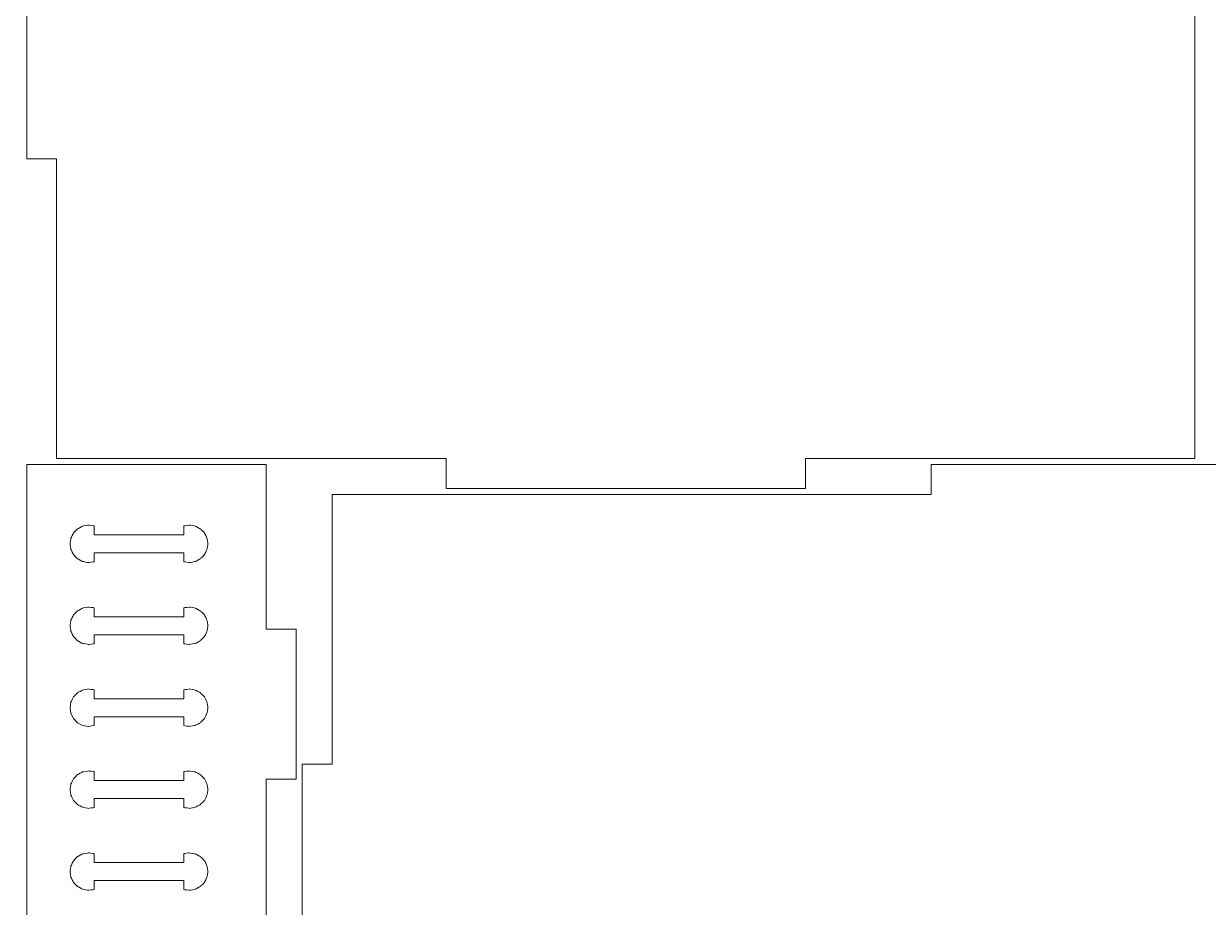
# Model space of a CAD drawing. Header units: millimetres. Extents: x -397 to 335, y -633 to 447.
# Drawn here: x -71.6 to 165.7, y -468.9 to -291.9 of the extents above; entities that cross this region are included whole.
import ezdxf

# ---------------------------------------------------------------- set-up
doc = ezdxf.new("R2010")
doc.units = ezdxf.units.MM
doc.header["$MEASUREMENT"] = 0
doc.layers.add('2', color=5, linetype='Continuous')

msp = doc.modelspace()

# ---------------------------------------------------------------- linework, layer by layer
at = {"lineweight": 5}
for points, knots in [([(162.9984, -199.001344), (162.9984, -199.001344), (162.9984, -199.001344), (162.9984, -199.001344), (162.9984, -199.001344), (162.9984, -199.001344), (162.9984, -199.001344), (162.9984, -199.001344), (162.9984, -199.001344), (162.9984, -199.001344), (162.9984, -379.001344), (162.9984, -379.001344), (162.9984, -379.001344), (162.9984, -379.001344), (84.9984, -379.001344), (84.9984, -379.001344)], [0, 0, 0, 0, 0.2, 0.2, 0.2, 0.20000001, 0.4, 0.4, 0.4, 0.40000001, 0.6, 0.6, 0.6, 0.60000001, 1, 1, 1, 1]), ([(84.9984, -385.001344), (84.9984, -385.001344), (12.9984, -385.001344), (12.9984, -385.001344), (12.9984, -385.001344), (12.9984, -385.001344), (12.9984, -379.001344), (12.9984, -379.001344), (12.9984, -379.001344), (12.9984, -379.001344), (-65.0016, -379.001344), (-65.0016, -379.001344), (-65.0016, -379.001344), (-65.0016, -379.001344), (-65.0016, -319.001344), (-65.0016, -319.001344), (-65.0016, -319.001344), (-65.0016, -319.001344), (-71.0016, -319.001344), (-71.0016, -319.001344), (-71.0016, -319.001344), (-71.0016, -319.001344), (-71.0016, -259.001344), (-71.0016, -259.001344), (-71.0016, -259.001344), (-71.0016, -259.001344), (-71.0016, -259.001344), (-71.0016, -259.001344)], [0, 0, 0, 0, 0.125, 0.125, 0.125, 0.12500001, 0.25, 0.25, 0.25, 0.25000001, 0.375, 0.375, 0.375, 0.37500001, 0.5, 0.5, 0.5, 0.50000001, 0.625, 0.625, 0.625, 0.62500001, 0.75, 0.75, 0.75, 0.75000001, 1, 1, 1, 1]), ([(-71.0016, -626.201344), (-71.0016, -626.201344), (-71.0016, -380.201344), (-71.0016, -380.201344), (-71.0016, -380.201344), (-71.0016, -380.201344), (-71.0016, -380.201344), (-71.0016, -380.201344)], [0, 0, 0, 0, 0.3333333333, 0.3333333333, 0.3333333333, 0.3333333433, 1, 1, 1, 1]), ([(-17.0016, -413.20128), (-17.0016, -413.20128), (-23.0016, -413.20128), (-23.0016, -413.20128), (-23.0016, -413.20128), (-23.0016, -413.20128), (-23.0016, -380.201216), (-23.0016, -380.201216)], [0, 0, 0, 0, 0.3333333333, 0.3333333333, 0.3333333333, 0.3333333433, 1, 1, 1, 1]), ([(110.1984, -380.201344), (110.1984, -380.201344), (167.198464, -380.201344), (167.198464, -380.201344), (167.198464, -380.201344), (167.198464, -380.201344), (167.198464, -380.201344), (167.198464, -380.201344)], [0, 0, 0, 0, 0.3333333333, 0.3333333333, 0.3333333333, 0.3333333433, 1, 1, 1, 1]), ([(-9.8016, -440.201344), (-9.8016, -440.201344), (-9.8016, -440.201344), (-9.8016, -440.201344), (-9.8016, -440.201344), (-9.8016, -440.201344), (-9.8016, -386.201344), (-9.8016, -386.201344), (-9.8016, -386.201344), (-9.8016, -386.201344), (-9.8016, -386.201344), (-9.8016, -386.201344)], [0, 0, 0, 0, 0.25, 0.25, 0.25, 0.25000001, 0.5, 0.5, 0.5, 0.50000001, 1, 1, 1, 1]), ([(-57.510144, -397.8752), (-57.510144, -397.8752), (-57.510144, -397.8752), (-57.510144, -397.8752), (-57.510144, -397.8752), (-57.510144, -397.8752), (-57.510144, -399.675264), (-57.510144, -399.675264), (-57.510144, -399.675264), (-57.510144, -399.675264), (-58.654976, -399.824128), (-58.654976, -399.824128), (-58.654976, -399.824128), (-58.654976, -399.824128), (-59.790848, -399.617664), (-59.790848, -399.617664), (-59.790848, -399.617664), (-59.790848, -399.617664), (-60.810112, -399.075328), (-60.810112, -399.075328), (-60.810112, -399.075328), (-60.810112, -399.075328), (-61.616128, -398.248704), (-61.616128, -398.248704), (-61.616128, -398.248704), (-61.616128, -398.248704), (-62.13248, -397.216128), (-62.13248, -397.216128), (-62.13248, -397.216128), (-62.13248, -397.216128), (-62.310144, -396.075392), (-62.310144, -396.075392), (-62.310144, -396.075392), (-62.310144, -396.075392), (-62.13248, -394.934656), (-62.13248, -394.934656), (-62.13248, -394.934656), (-62.13248, -394.934656), (-61.616128, -393.90208), (-61.616128, -393.90208), (-61.616128, -393.90208), (-61.616128, -393.90208), (-60.810112, -393.075456), (-60.810112, -393.075456), (-60.810112, -393.075456), (-60.810112, -393.075456), (-59.790848, -392.533248), (-59.790848, -392.533248), (-59.790848, -392.533248), (-59.790848, -392.533248), (-58.654976, -392.326656), (-58.654976, -392.326656), (-58.654976, -392.326656), (-58.654976, -392.326656), (-57.510144, -392.47552), (-57.510144, -392.47552)], [0, 0, 0, 0, 0.0666666667, 0.0666666667, 0.0666666667, 0.0666666767, 0.1333333333, 0.1333333333, 0.1333333333, 0.1333333433, 0.2, 0.2, 0.2, 0.20000001, 0.2666666667, 0.2666666667, 0.2666666667, 0.2666666767, 0.3333333333, 0.3333333333, 0.3333333333, 0.3333333433, 0.4, 0.4, 0.4, 0.40000001, 0.4666666667, 0.4666666667, 0.4666666667, 0.4666666767, 0.5333333333, 0.5333333333, 0.5333333333, 0.5333333433, 0.6, 0.6, 0.6, 0.60000001, 0.6666666667, 0.6666666667, 0.6666666667, 0.6666666767, 0.7333333333, 0.7333333333, 0.7333333333, 0.7333333433, 0.8, 0.8, 0.8, 0.80000001, 0.8666666667, 0.8666666667, 0.8666666667, 0.8666666767, 1, 1, 1, 1]), ([(-57.510144, -397.8752), (-57.510144, -397.8752), (-39.510144, -397.8752), (-39.510144, -397.8752), (-39.510144, -397.8752), (-39.510144, -397.8752), (-39.510144, -399.675264), (-39.510144, -399.675264), (-39.510144, -399.675264), (-39.510144, -399.675264), (-38.365312, -399.824128), (-38.365312, -399.824128), (-38.365312, -399.824128), (-38.365312, -399.824128), (-37.22944, -399.617664), (-37.22944, -399.617664), (-37.22944, -399.617664), (-37.22944, -399.617664), (-36.210176, -399.075328), (-36.210176, -399.075328), (-36.210176, -399.075328), (-36.210176, -399.075328), (-35.40416, -398.248704), (-35.40416, -398.248704), (-35.40416, -398.248704), (-35.40416, -398.248704), (-34.887808, -397.216128), (-34.887808, -397.216128), (-34.887808, -397.216128), (-34.887808, -397.216128), (-34.710144, -396.075392), (-34.710144, -396.075392), (-34.710144, -396.075392), (-34.710144, -396.075392), (-34.887808, -394.934656), (-34.887808, -394.934656), (-34.887808, -394.934656), (-34.887808, -394.934656), (-35.40416, -393.90208), (-35.40416, -393.90208), (-35.40416, -393.90208), (-35.40416, -393.90208), (-36.210176, -393.075456), (-36.210176, -393.075456), (-36.210176, -393.075456), (-36.210176, -393.075456), (-37.22944, -392.533248), (-37.22944, -392.533248), (-37.22944, -392.533248), (-37.22944, -392.533248), (-38.365312, -392.326656), (-38.365312, -392.326656), (-38.365312, -392.326656), (-38.365312, -392.326656), (-39.510144, -392.47552), (-39.510144, -392.47552)], [0, 0, 0, 0, 0.0666666667, 0.0666666667, 0.0666666667, 0.0666666767, 0.1333333333, 0.1333333333, 0.1333333333, 0.1333333433, 0.2, 0.2, 0.2, 0.20000001, 0.2666666667, 0.2666666667, 0.2666666667, 0.2666666767, 0.3333333333, 0.3333333333, 0.3333333333, 0.3333333433, 0.4, 0.4, 0.4, 0.40000001, 0.4666666667, 0.4666666667, 0.4666666667, 0.4666666767, 0.5333333333, 0.5333333333, 0.5333333333, 0.5333333433, 0.6, 0.6, 0.6, 0.60000001, 0.6666666667, 0.6666666667, 0.6666666667, 0.6666666767, 0.7333333333, 0.7333333333, 0.7333333333, 0.7333333433, 0.8, 0.8, 0.8, 0.80000001, 0.8666666667, 0.8666666667, 0.8666666667, 0.8666666767, 1, 1, 1, 1]), ([(-39.510144, -394.2752), (-39.510144, -394.2752), (-57.510144, -394.2752), (-57.510144, -394.2752), (-57.510144, -394.2752), (-57.510144, -394.2752), (-57.510144, -392.475136), (-57.510144, -392.475136)], [0, 0, 0, 0, 0.3333333333, 0.3333333333, 0.3333333333, 0.3333333433, 1, 1, 1, 1]), ([(-57.510144, -414.287488), (-57.510144, -414.287488), (-57.510144, -414.287488), (-57.510144, -414.287488), (-57.510144, -414.287488), (-57.510144, -414.287488), (-57.510144, -416.087552), (-57.510144, -416.087552), (-57.510144, -416.087552), (-57.510144, -416.087552), (-58.654976, -416.236416), (-58.654976, -416.236416), (-58.654976, -416.236416), (-58.654976, -416.236416), (-59.790848, -416.029952), (-59.790848, -416.029952), (-59.790848, -416.029952), (-59.790848, -416.029952), (-60.810112, -415.487616), (-60.810112, -415.487616), (-60.810112, -415.487616), (-60.810112, -415.487616), (-61.616128, -414.660992), (-61.616128, -414.660992), (-61.616128, -414.660992), (-61.616128, -414.660992), (-62.13248, -413.628416), (-62.13248, -413.628416), (-62.13248, -413.628416), (-62.13248, -413.628416), (-62.310144, -412.48768), (-62.310144, -412.48768), (-62.310144, -412.48768), (-62.310144, -412.48768), (-62.13248, -411.346944), (-62.13248, -411.346944), (-62.13248, -411.346944), (-62.13248, -411.346944), (-61.616128, -410.314368), (-61.616128, -410.314368), (-61.616128, -410.314368), (-61.616128, -410.314368), (-60.810112, -409.487744), (-60.810112, -409.487744), (-60.810112, -409.487744), (-60.810112, -409.487744), (-59.790848, -408.945408), (-59.790848, -408.945408), (-59.790848, -408.945408), (-59.790848, -408.945408), (-58.654976, -408.738944), (-58.654976, -408.738944), (-58.654976, -408.738944), (-58.654976, -408.738944), (-57.510144, -408.887808), (-57.510144, -408.887808)], [0, 0, 0, 0, 0.0666666667, 0.0666666667, 0.0666666667, 0.0666666767, 0.1333333333, 0.1333333333, 0.1333333333, 0.1333333433, 0.2, 0.2, 0.2, 0.20000001, 0.2666666667, 0.2666666667, 0.2666666667, 0.2666666767, 0.3333333333, 0.3333333333, 0.3333333333, 0.3333333433, 0.4, 0.4, 0.4, 0.40000001, 0.4666666667, 0.4666666667, 0.4666666667, 0.4666666767, 0.5333333333, 0.5333333333, 0.5333333333, 0.5333333433, 0.6, 0.6, 0.6, 0.60000001, 0.6666666667, 0.6666666667, 0.6666666667, 0.6666666767, 0.7333333333, 0.7333333333, 0.7333333333, 0.7333333433, 0.8, 0.8, 0.8, 0.80000001, 0.8666666667, 0.8666666667, 0.8666666667, 0.8666666767, 1, 1, 1, 1]), ([(-57.510144, -414.287488), (-57.510144, -414.287488), (-39.510144, -414.287488), (-39.510144, -414.287488), (-39.510144, -414.287488), (-39.510144, -414.287488), (-39.510144, -416.087552), (-39.510144, -416.087552), (-39.510144, -416.087552), (-39.510144, -416.087552), (-38.365312, -416.236416), (-38.365312, -416.236416), (-38.365312, -416.236416), (-38.365312, -416.236416), (-37.22944, -416.029952), (-37.22944, -416.029952), (-37.22944, -416.029952), (-37.22944, -416.029952), (-36.210176, -415.487616), (-36.210176, -415.487616), (-36.210176, -415.487616), (-36.210176, -415.487616), (-35.40416, -414.660992), (-35.40416, -414.660992), (-35.40416, -414.660992), (-35.40416, -414.660992), (-34.887808, -413.628416), (-34.887808, -413.628416), (-34.887808, -413.628416), (-34.887808, -413.628416), (-34.710144, -412.48768), (-34.710144, -412.48768), (-34.710144, -412.48768), (-34.710144, -412.48768), (-34.887808, -411.346944), (-34.887808, -411.346944), (-34.887808, -411.346944), (-34.887808, -411.346944), (-35.40416, -410.314368), (-35.40416, -410.314368), (-35.40416, -410.314368), (-35.40416, -410.314368), (-36.210176, -409.487744), (-36.210176, -409.487744), (-36.210176, -409.487744), (-36.210176, -409.487744), (-37.22944, -408.945408), (-37.22944, -408.945408), (-37.22944, -408.945408), (-37.22944, -408.945408), (-38.365312, -408.738944), (-38.365312, -408.738944), (-38.365312, -408.738944), (-38.365312, -408.738944), (-39.510144, -408.887808), (-39.510144, -408.887808)], [0, 0, 0, 0, 0.0666666667, 0.0666666667, 0.0666666667, 0.0666666767, 0.1333333333, 0.1333333333, 0.1333333333, 0.1333333433, 0.2, 0.2, 0.2, 0.20000001, 0.2666666667, 0.2666666667, 0.2666666667, 0.2666666767, 0.3333333333, 0.3333333333, 0.3333333333, 0.3333333433, 0.4, 0.4, 0.4, 0.40000001, 0.4666666667, 0.4666666667, 0.4666666667, 0.4666666767, 0.5333333333, 0.5333333333, 0.5333333333, 0.5333333433, 0.6, 0.6, 0.6, 0.60000001, 0.6666666667, 0.6666666667, 0.6666666667, 0.6666666767, 0.7333333333, 0.7333333333, 0.7333333333, 0.7333333433, 0.8, 0.8, 0.8, 0.80000001, 0.8666666667, 0.8666666667, 0.8666666667, 0.8666666767, 1, 1, 1, 1]), ([(-39.510144, -410.687488), (-39.510144, -410.687488), (-57.510144, -410.687488), (-57.510144, -410.687488), (-57.510144, -410.687488), (-57.510144, -410.687488), (-57.510144, -408.887424), (-57.510144, -408.887424)], [0, 0, 0, 0, 0.3333333333, 0.3333333333, 0.3333333333, 0.3333333433, 1, 1, 1, 1]), ([(-17.0016, -413.20128), (-17.0016, -413.20128), (-17.0016, -413.20128), (-17.0016, -413.20128), (-17.0016, -413.20128), (-17.0016, -413.20128), (-17.0016, -443.20128), (-17.0016, -443.20128)], [0, 0, 0, 0, 0.3333333333, 0.3333333333, 0.3333333333, 0.3333333433, 1, 1, 1, 1]), ([(-62.310144, -428.89984), (-62.310144, -428.89984), (-62.13248, -427.759104), (-62.13248, -427.759104), (-62.13248, -427.759104), (-62.13248, -427.759104), (-61.616128, -426.726528), (-61.616128, -426.726528), (-61.616128, -426.726528), (-61.616128, -426.726528), (-60.810112, -425.899904), (-60.810112, -425.899904), (-60.810112, -425.899904), (-60.810112, -425.899904), (-59.790848, -425.357568), (-59.790848, -425.357568), (-59.790848, -425.357568), (-59.790848, -425.357568), (-58.654976, -425.151104), (-58.654976, -425.151104), (-58.654976, -425.151104), (-58.654976, -425.151104), (-57.510144, -425.29984), (-57.510144, -425.29984)], [0, 0, 0, 0, 0.1428571429, 0.1428571429, 0.1428571429, 0.1428571529, 0.2857142857, 0.2857142857, 0.2857142857, 0.2857142957, 0.4285714286, 0.4285714286, 0.4285714286, 0.4285714386, 0.5714285714, 0.5714285714, 0.5714285714, 0.5714285814, 0.7142857143, 0.7142857143, 0.7142857143, 0.7142857243, 1, 1, 1, 1]), ([(-57.510144, -430.699776), (-57.510144, -430.699776), (-39.510144, -430.699776), (-39.510144, -430.699776), (-39.510144, -430.699776), (-39.510144, -430.699776), (-39.510144, -432.49984), (-39.510144, -432.49984), (-39.510144, -432.49984), (-39.510144, -432.49984), (-38.365312, -432.648704), (-38.365312, -432.648704), (-38.365312, -432.648704), (-38.365312, -432.648704), (-37.22944, -432.44224), (-37.22944, -432.44224), (-37.22944, -432.44224), (-37.22944, -432.44224), (-36.210176, -431.899904), (-36.210176, -431.899904), (-36.210176, -431.899904), (-36.210176, -431.899904), (-35.40416, -431.07328), (-35.40416, -431.07328), (-35.40416, -431.07328), (-35.40416, -431.07328), (-34.887808, -430.040704), (-34.887808, -430.040704), (-34.887808, -430.040704), (-34.887808, -430.040704), (-34.710144, -428.899968), (-34.710144, -428.899968), (-34.710144, -428.899968), (-34.710144, -428.899968), (-34.887808, -427.759232), (-34.887808, -427.759232), (-34.887808, -427.759232), (-34.887808, -427.759232), (-35.40416, -426.726656), (-35.40416, -426.726656), (-35.40416, -426.726656), (-35.40416, -426.726656), (-36.210176, -425.900032), (-36.210176, -425.900032), (-36.210176, -425.900032), (-36.210176, -425.900032), (-37.22944, -425.357696), (-37.22944, -425.357696), (-37.22944, -425.357696), (-37.22944, -425.357696), (-38.365312, -425.151232), (-38.365312, -425.151232), (-38.365312, -425.151232), (-38.365312, -425.151232), (-39.510144, -425.299968), (-39.510144, -425.299968)], [0, 0, 0, 0, 0.0666666667, 0.0666666667, 0.0666666667, 0.0666666767, 0.1333333333, 0.1333333333, 0.1333333333, 0.1333333433, 0.2, 0.2, 0.2, 0.20000001, 0.2666666667, 0.2666666667, 0.2666666667, 0.2666666767, 0.3333333333, 0.3333333333, 0.3333333333, 0.3333333433, 0.4, 0.4, 0.4, 0.40000001, 0.4666666667, 0.4666666667, 0.4666666667, 0.4666666767, 0.5333333333, 0.5333333333, 0.5333333333, 0.5333333433, 0.6, 0.6, 0.6, 0.60000001, 0.6666666667, 0.6666666667, 0.6666666667, 0.6666666767, 0.7333333333, 0.7333333333, 0.7333333333, 0.7333333433, 0.8, 0.8, 0.8, 0.80000001, 0.8666666667, 0.8666666667, 0.8666666667, 0.8666666767, 1, 1, 1, 1]), ([(-39.510144, -427.099776), (-39.510144, -427.099776), (-57.510144, -427.099776), (-57.510144, -427.099776), (-57.510144, -427.099776), (-57.510144, -427.099776), (-57.510144, -425.299712), (-57.510144, -425.299712), (-57.510144, -425.299712), (-57.510144, -425.299712), (-57.510144, -425.299712), (-57.510144, -425.299712)], [0, 0, 0, 0, 0.25, 0.25, 0.25, 0.25000001, 0.5, 0.5, 0.5, 0.50000001, 1, 1, 1, 1]), ([(-62.13248, -430.040576), (-62.13248, -430.040576), (-62.310144, -428.89984), (-62.310144, -428.89984), (-62.310144, -428.89984), (-62.310144, -428.89984), (-62.310144, -428.89984), (-62.310144, -428.89984)], [0, 0, 0, 0, 0.3333333333, 0.3333333333, 0.3333333333, 0.3333333433, 1, 1, 1, 1]), ([(-61.616128, -431.073152), (-61.616128, -431.073152), (-62.13248, -430.040576), (-62.13248, -430.040576), (-62.13248, -430.040576), (-62.13248, -430.040576), (-62.13248, -430.040576), (-62.13248, -430.040576)], [0, 0, 0, 0, 0.3333333333, 0.3333333333, 0.3333333333, 0.3333333433, 1, 1, 1, 1]), ([(-60.810112, -431.899776), (-60.810112, -431.899776), (-61.616128, -431.073152), (-61.616128, -431.073152), (-61.616128, -431.073152), (-61.616128, -431.073152), (-61.616128, -431.073152), (-61.616128, -431.073152)], [0, 0, 0, 0, 0.3333333333, 0.3333333333, 0.3333333333, 0.3333333433, 1, 1, 1, 1]), ([(-57.510144, -430.699776), (-57.510144, -430.699776), (-57.510144, -432.49984), (-57.510144, -432.49984), (-57.510144, -432.49984), (-57.510144, -432.49984), (-57.510144, -432.49984), (-57.510144, -432.49984)], [0, 0, 0, 0, 0.3333333333, 0.3333333333, 0.3333333333, 0.3333333433, 1, 1, 1, 1]), ([(-59.790976, -432.442112), (-59.790976, -432.442112), (-60.81024, -431.899776), (-60.81024, -431.899776), (-60.81024, -431.899776), (-60.81024, -431.899776), (-60.81024, -431.899776), (-60.81024, -431.899776)], [0, 0, 0, 0, 0.3333333333, 0.3333333333, 0.3333333333, 0.3333333433, 1, 1, 1, 1]), ([(-58.654976, -432.648576), (-58.654976, -432.648576), (-59.790848, -432.442112), (-59.790848, -432.442112), (-59.790848, -432.442112), (-59.790848, -432.442112), (-59.790848, -432.442112), (-59.790848, -432.442112)], [0, 0, 0, 0, 0.3333333333, 0.3333333333, 0.3333333333, 0.3333333433, 1, 1, 1, 1]), ([(-57.510144, -432.49984), (-57.510144, -432.49984), (-58.654976, -432.648704), (-58.654976, -432.648704), (-58.654976, -432.648704), (-58.654976, -432.648704), (-58.654976, -432.648704), (-58.654976, -432.648704)], [0, 0, 0, 0, 0.3333333333, 0.3333333333, 0.3333333333, 0.3333333433, 1, 1, 1, 1]), ([(-15.8016, -500.201344), (-15.8016, -500.201344), (-15.8016, -440.201344), (-15.8016, -440.201344), (-15.8016, -440.201344), (-15.8016, -440.201344), (-9.8016, -440.201344), (-9.8016, -440.201344)], [0, 0, 0, 0, 0.3333333333, 0.3333333333, 0.3333333333, 0.3333333433, 1, 1, 1, 1]), ([(-57.510144, -447.112192), (-57.510144, -447.112192), (-57.510144, -447.112192), (-57.510144, -447.112192), (-57.510144, -447.112192), (-57.510144, -447.112192), (-57.510144, -448.912256), (-57.510144, -448.912256), (-57.510144, -448.912256), (-57.510144, -448.912256), (-58.654976, -449.06112), (-58.654976, -449.06112), (-58.654976, -449.06112), (-58.654976, -449.06112), (-59.790848, -448.854656), (-59.790848, -448.854656), (-59.790848, -448.854656), (-59.790848, -448.854656), (-60.810112, -448.31232), (-60.810112, -448.31232), (-60.810112, -448.31232), (-60.810112, -448.31232), (-61.616128, -447.485696), (-61.616128, -447.485696), (-61.616128, -447.485696), (-61.616128, -447.485696), (-62.13248, -446.45312), (-62.13248, -446.45312), (-62.13248, -446.45312), (-62.13248, -446.45312), (-62.310144, -445.312384), (-62.310144, -445.312384), (-62.310144, -445.312384), (-62.310144, -445.312384), (-62.13248, -444.171648), (-62.13248, -444.171648), (-62.13248, -444.171648), (-62.13248, -444.171648), (-61.616128, -443.139072), (-61.616128, -443.139072), (-61.616128, -443.139072), (-61.616128, -443.139072), (-60.810112, -442.312448), (-60.810112, -442.312448), (-60.810112, -442.312448), (-60.810112, -442.312448), (-59.790848, -441.770112), (-59.790848, -441.770112), (-59.790848, -441.770112), (-59.790848, -441.770112), (-58.654976, -441.563648), (-58.654976, -441.563648), (-58.654976, -441.563648), (-58.654976, -441.563648), (-57.510144, -441.712384), (-57.510144, -441.712384)], [0, 0, 0, 0, 0.0666666667, 0.0666666667, 0.0666666667, 0.0666666767, 0.1333333333, 0.1333333333, 0.1333333333, 0.1333333433, 0.2, 0.2, 0.2, 0.20000001, 0.2666666667, 0.2666666667, 0.2666666667, 0.2666666767, 0.3333333333, 0.3333333333, 0.3333333333, 0.3333333433, 0.4, 0.4, 0.4, 0.40000001, 0.4666666667, 0.4666666667, 0.4666666667, 0.4666666767, 0.5333333333, 0.5333333333, 0.5333333333, 0.5333333433, 0.6, 0.6, 0.6, 0.60000001, 0.6666666667, 0.6666666667, 0.6666666667, 0.6666666767, 0.7333333333, 0.7333333333, 0.7333333333, 0.7333333433, 0.8, 0.8, 0.8, 0.80000001, 0.8666666667, 0.8666666667, 0.8666666667, 0.8666666767, 1, 1, 1, 1]), ([(-57.510144, -447.112192), (-57.510144, -447.112192), (-39.510144, -447.112192), (-39.510144, -447.112192), (-39.510144, -447.112192), (-39.510144, -447.112192), (-39.510144, -448.912256), (-39.510144, -448.912256), (-39.510144, -448.912256), (-39.510144, -448.912256), (-38.365312, -449.06112), (-38.365312, -449.06112), (-38.365312, -449.06112), (-38.365312, -449.06112), (-37.22944, -448.854656), (-37.22944, -448.854656), (-37.22944, -448.854656), (-37.22944, -448.854656), (-36.210176, -448.31232), (-36.210176, -448.31232), (-36.210176, -448.31232), (-36.210176, -448.31232), (-35.40416, -447.485696), (-35.40416, -447.485696), (-35.40416, -447.485696), (-35.40416, -447.485696), (-34.887808, -446.45312), (-34.887808, -446.45312), (-34.887808, -446.45312), (-34.887808, -446.45312), (-34.710144, -445.312384), (-34.710144, -445.312384), (-34.710144, -445.312384), (-34.710144, -445.312384), (-34.887808, -444.171648), (-34.887808, -444.171648), (-34.887808, -444.171648), (-34.887808, -444.171648), (-35.40416, -443.139072), (-35.40416, -443.139072), (-35.40416, -443.139072), (-35.40416, -443.139072), (-36.210176, -442.312448), (-36.210176, -442.312448), (-36.210176, -442.312448), (-36.210176, -442.312448), (-37.22944, -441.770112), (-37.22944, -441.770112), (-37.22944, -441.770112), (-37.22944, -441.770112), (-38.365312, -441.563648), (-38.365312, -441.563648), (-38.365312, -441.563648), (-38.365312, -441.563648), (-39.510144, -441.712384), (-39.510144, -441.712384)], [0, 0, 0, 0, 0.0666666667, 0.0666666667, 0.0666666667, 0.0666666767, 0.1333333333, 0.1333333333, 0.1333333333, 0.1333333433, 0.2, 0.2, 0.2, 0.20000001, 0.2666666667, 0.2666666667, 0.2666666667, 0.2666666767, 0.3333333333, 0.3333333333, 0.3333333333, 0.3333333433, 0.4, 0.4, 0.4, 0.40000001, 0.4666666667, 0.4666666667, 0.4666666667, 0.4666666767, 0.5333333333, 0.5333333333, 0.5333333333, 0.5333333433, 0.6, 0.6, 0.6, 0.60000001, 0.6666666667, 0.6666666667, 0.6666666667, 0.6666666767, 0.7333333333, 0.7333333333, 0.7333333333, 0.7333333433, 0.8, 0.8, 0.8, 0.80000001, 0.8666666667, 0.8666666667, 0.8666666667, 0.8666666767, 1, 1, 1, 1]), ([(-39.510144, -443.512192), (-39.510144, -443.512192), (-57.510144, -443.512192), (-57.510144, -443.512192), (-57.510144, -443.512192), (-57.510144, -443.512192), (-57.510144, -441.712128), (-57.510144, -441.712128)], [0, 0, 0, 0, 0.3333333333, 0.3333333333, 0.3333333333, 0.3333333433, 1, 1, 1, 1]), ([(-23.0016, -551.20128), (-23.0016, -551.20128), (-23.0016, -443.20128), (-23.0016, -443.20128), (-23.0016, -443.20128), (-23.0016, -443.20128), (-23.0016, -443.20128), (-23.0016, -443.20128)], [0, 0, 0, 0, 0.3333333333, 0.3333333333, 0.3333333333, 0.3333333433, 1, 1, 1, 1]), ([(-23.0016, -443.20128), (-23.0016, -443.20128), (-17.0016, -443.20128), (-17.0016, -443.20128), (-17.0016, -443.20128), (-17.0016, -443.20128), (-17.0016, -443.20128), (-17.0016, -443.20128)], [0, 0, 0, 0, 0.3333333333, 0.3333333333, 0.3333333333, 0.3333333433, 1, 1, 1, 1]), ([(-57.510144, -463.52448), (-57.510144, -463.52448), (-57.510144, -463.52448), (-57.510144, -463.52448), (-57.510144, -463.52448), (-57.510144, -463.52448), (-57.510144, -465.324544), (-57.510144, -465.324544), (-57.510144, -465.324544), (-57.510144, -465.324544), (-58.654976, -465.47328), (-58.654976, -465.47328), (-58.654976, -465.47328), (-58.654976, -465.47328), (-59.790848, -465.266816), (-59.790848, -465.266816), (-59.790848, -465.266816), (-59.790848, -465.266816), (-60.810112, -464.72448), (-60.810112, -464.72448), (-60.810112, -464.72448), (-60.810112, -464.72448), (-61.616128, -463.897856), (-61.616128, -463.897856), (-61.616128, -463.897856), (-61.616128, -463.897856), (-62.13248, -462.86528), (-62.13248, -462.86528), (-62.13248, -462.86528), (-62.13248, -462.86528), (-62.310144, -461.724544), (-62.310144, -461.724544), (-62.310144, -461.724544), (-62.310144, -461.724544), (-62.13248, -460.583808), (-62.13248, -460.583808), (-62.13248, -460.583808), (-62.13248, -460.583808), (-61.616128, -459.551232), (-61.616128, -459.551232), (-61.616128, -459.551232), (-61.616128, -459.551232), (-60.810112, -458.724608), (-60.810112, -458.724608), (-60.810112, -458.724608), (-60.810112, -458.724608), (-59.790848, -458.182272), (-59.790848, -458.182272), (-59.790848, -458.182272), (-59.790848, -458.182272), (-58.654976, -457.975808), (-58.654976, -457.975808), (-58.654976, -457.975808), (-58.654976, -457.975808), (-57.510144, -458.124672), (-57.510144, -458.124672)], [0, 0, 0, 0, 0.0666666667, 0.0666666667, 0.0666666667, 0.0666666767, 0.1333333333, 0.1333333333, 0.1333333333, 0.1333333433, 0.2, 0.2, 0.2, 0.20000001, 0.2666666667, 0.2666666667, 0.2666666667, 0.2666666767, 0.3333333333, 0.3333333333, 0.3333333333, 0.3333333433, 0.4, 0.4, 0.4, 0.40000001, 0.4666666667, 0.4666666667, 0.4666666667, 0.4666666767, 0.5333333333, 0.5333333333, 0.5333333333, 0.5333333433, 0.6, 0.6, 0.6, 0.60000001, 0.6666666667, 0.6666666667, 0.6666666667, 0.6666666767, 0.7333333333, 0.7333333333, 0.7333333333, 0.7333333433, 0.8, 0.8, 0.8, 0.80000001, 0.8666666667, 0.8666666667, 0.8666666667, 0.8666666767, 1, 1, 1, 1]), ([(-57.510144, -463.52448), (-57.510144, -463.52448), (-39.510144, -463.52448), (-39.510144, -463.52448), (-39.510144, -463.52448), (-39.510144, -463.52448), (-39.510144, -465.324544), (-39.510144, -465.324544), (-39.510144, -465.324544), (-39.510144, -465.324544), (-38.365312, -465.47328), (-38.365312, -465.47328), (-38.365312, -465.47328), (-38.365312, -465.47328), (-37.22944, -465.266816), (-37.22944, -465.266816), (-37.22944, -465.266816), (-37.22944, -465.266816), (-36.210176, -464.72448), (-36.210176, -464.72448), (-36.210176, -464.72448), (-36.210176, -464.72448), (-35.40416, -463.897856), (-35.40416, -463.897856), (-35.40416, -463.897856), (-35.40416, -463.897856), (-34.887808, -462.86528), (-34.887808, -462.86528), (-34.887808, -462.86528), (-34.887808, -462.86528), (-34.710144, -461.724544), (-34.710144, -461.724544), (-34.710144, -461.724544), (-34.710144, -461.724544), (-34.887808, -460.583808), (-34.887808, -460.583808), (-34.887808, -460.583808), (-34.887808, -460.583808), (-35.40416, -459.551232), (-35.40416, -459.551232), (-35.40416, -459.551232), (-35.40416, -459.551232), (-36.210176, -458.724608), (-36.210176, -458.724608), (-36.210176, -458.724608), (-36.210176, -458.724608), (-37.22944, -458.182272), (-37.22944, -458.182272), (-37.22944, -458.182272), (-37.22944, -458.182272), (-38.365312, -457.975808), (-38.365312, -457.975808), (-38.365312, -457.975808), (-38.365312, -457.975808), (-39.510144, -458.124672), (-39.510144, -458.124672)], [0, 0, 0, 0, 0.0666666667, 0.0666666667, 0.0666666667, 0.0666666767, 0.1333333333, 0.1333333333, 0.1333333333, 0.1333333433, 0.2, 0.2, 0.2, 0.20000001, 0.2666666667, 0.2666666667, 0.2666666667, 0.2666666767, 0.3333333333, 0.3333333333, 0.3333333333, 0.3333333433, 0.4, 0.4, 0.4, 0.40000001, 0.4666666667, 0.4666666667, 0.4666666667, 0.4666666767, 0.5333333333, 0.5333333333, 0.5333333333, 0.5333333433, 0.6, 0.6, 0.6, 0.60000001, 0.6666666667, 0.6666666667, 0.6666666667, 0.6666666767, 0.7333333333, 0.7333333333, 0.7333333333, 0.7333333433, 0.8, 0.8, 0.8, 0.80000001, 0.8666666667, 0.8666666667, 0.8666666667, 0.8666666767, 1, 1, 1, 1]), ([(-39.510144, -459.92448), (-39.510144, -459.92448), (-57.510144, -459.92448), (-57.510144, -459.92448), (-57.510144, -459.92448), (-57.510144, -459.92448), (-57.510144, -458.124416), (-57.510144, -458.124416), (-57.510144, -458.124416), (-57.510144, -458.124416), (-57.510144, -458.124416), (-57.510144, -458.124416)], [0, 0, 0, 0, 0.25, 0.25, 0.25, 0.25000001, 0.5, 0.5, 0.5, 0.50000001, 1, 1, 1, 1])]:
    msp.add_open_spline(points, degree=3, knots=knots, dxfattribs=at)
for points in [[(84.9984, -385.001344), (84.9984, -385.001344), (84.9984, -379.001344), (84.9984, -379.001344)], [(-71.0016, -380.201344), (-71.0016, -380.201344), (-23.0016, -380.201344), (-23.0016, -380.201344)], [(110.1984, -380.201344), (110.1984, -380.201344), (110.1984, -386.201344), (110.1984, -386.201344)], [(-9.8016, -386.201344), (-9.8016, -386.201344), (110.1984, -386.201344), (110.1984, -386.201344)], [(-39.510144, -394.2752), (-39.510144, -394.2752), (-39.510144, -392.475136), (-39.510144, -392.475136)], [(-39.510144, -410.687488), (-39.510144, -410.687488), (-39.510144, -408.887424), (-39.510144, -408.887424)], [(-39.510144, -427.099776), (-39.510144, -427.099776), (-39.510144, -425.299712), (-39.510144, -425.299712)], [(-39.510144, -443.512192), (-39.510144, -443.512192), (-39.510144, -441.712128), (-39.510144, -441.712128)], [(-39.510144, -459.92448), (-39.510144, -459.92448), (-39.510144, -458.124416), (-39.510144, -458.124416)]]:
    msp.add_open_spline(points, degree=3, dxfattribs=at)
at = {"layer": '2', "lineweight": 5}
msp.add_open_spline([(-396.59899, 447.398655), (-396.59899, 447.398655), (-396.59899, -632.601345), (-396.59899, -632.601345), (-396.59899, -632.601345), (-396.59899, -632.601345), (335.40101, -632.601345), (335.40101, -632.601345), (335.40101, -632.601345), (335.40101, -632.601345), (335.40101, 447.398655), (335.40101, 447.398655), (335.40101, 447.398655), (335.40101, 447.398655), (-396.59899, 447.398655), (-396.59899, 447.398655)], degree=3, knots=[0, 0, 0, 0, 0.2, 0.2, 0.2, 0.20000001, 0.4, 0.4, 0.4, 0.40000001, 0.6, 0.6, 0.6, 0.60000001, 1, 1, 1, 1], dxfattribs=at)

doc.saveas('drawing.dxf')
